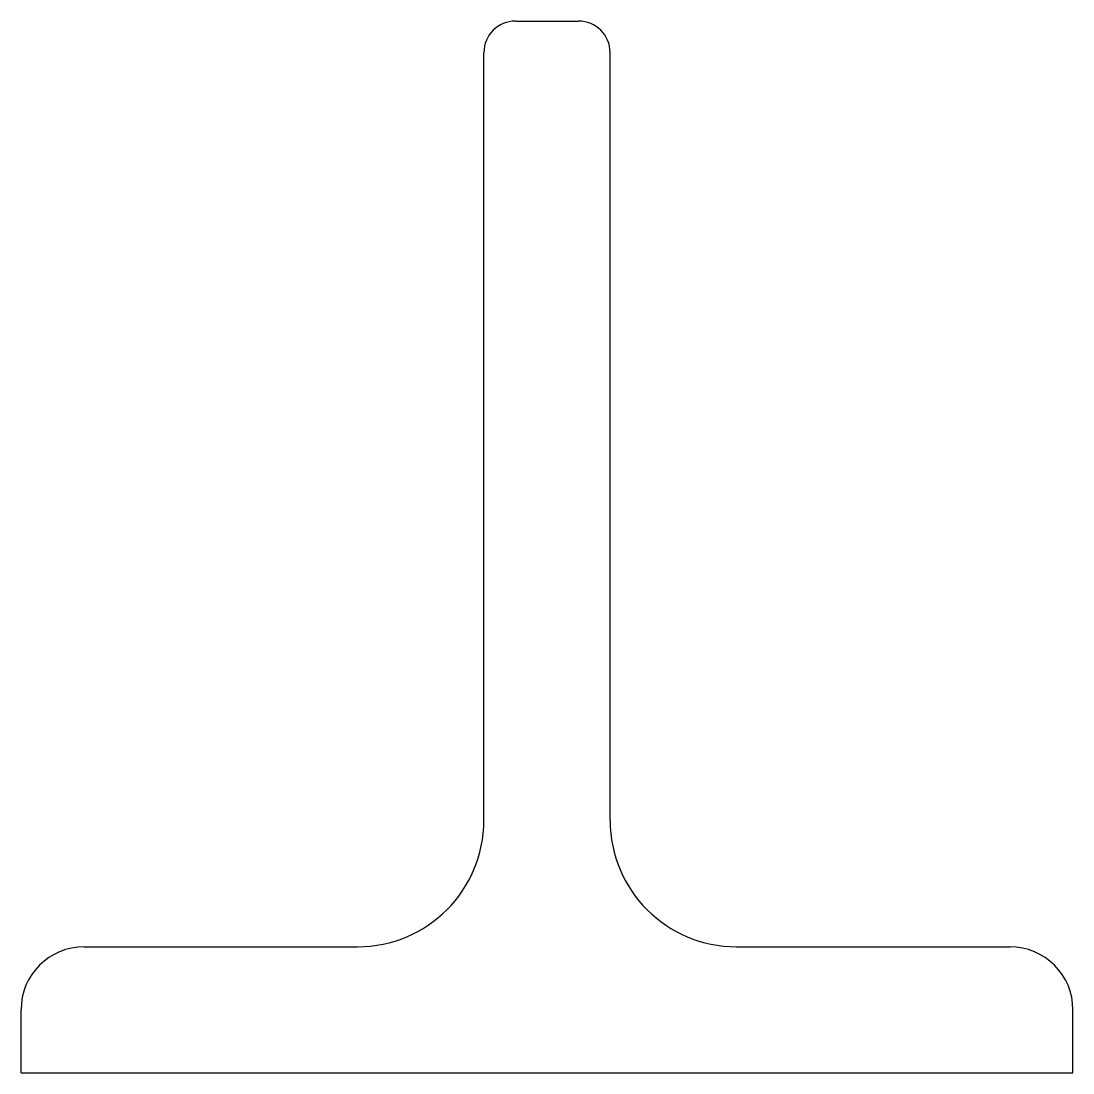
# Model space of a CAD drawing. Extents: x -25 to 25, y 0 to 50.
import ezdxf

# ---------------------------------------------------------------- set-up
doc = ezdxf.new("R2010")
doc.units = 0

msp = doc.modelspace()

# ---------------------------------------------------------------- linework, layer by layer
for p, q in [((-1.5, 50), (1.5, 50)), ((-3, 12), (-3, 48.5)), ((3, 12), (3, 48.5)), ((-22, 6), (-9, 6)), ((9, 6), (22, 6)), ((-25, 0), (-25, 3)), ((25, 0), (25, 3)), ((-25, 0), (25, 0))]:
    msp.add_line(p, q)
for centre, radius, start, end in [((-1.5, 48.5), 1.5, 90, 180), ((1.5, 48.5), 1.5, 0, 90), ((-9, 12), 6, 270, 0), ((9, 12), 6, 180, 270), ((-22, 3), 3, 90, 180), ((22, 3), 3, 0, 90)]:
    msp.add_arc(centre, radius, start, end)

doc.saveas('drawing.dxf')
